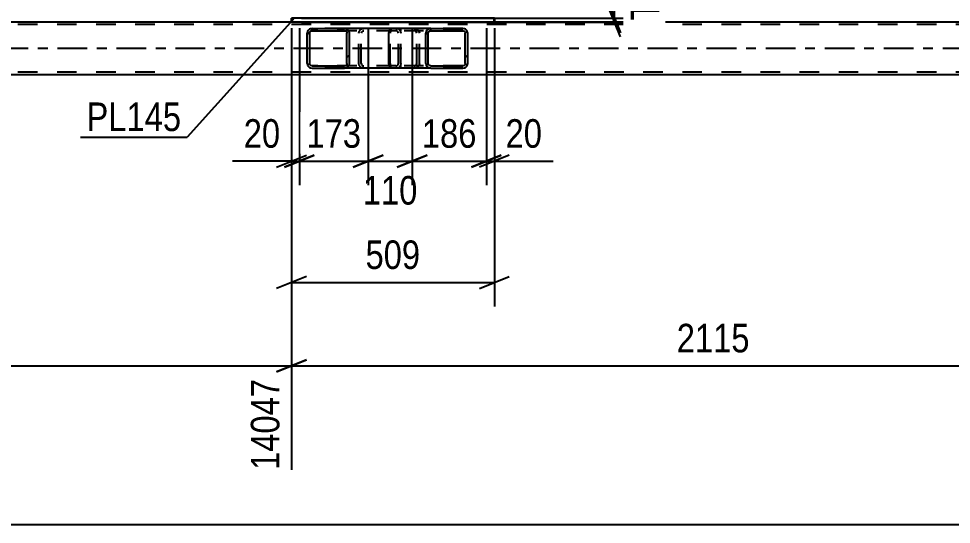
# Model space of a CAD drawing. Header units: millimetres. Extents: x -836 to 353, y -855 to -14.
# Drawn here: x -268.9 to -175.3, y -585 to -534.3 of the extents above; entities that cross this region are included whole.
import ezdxf

# ---------------------------------------------------------------- set-up
doc = ezdxf.new("R2010")
doc.units = ezdxf.units.MM
doc.linetypes.add('DXK_LINE_DOT2', pattern=[3.9198, 1.9599, -1.9599])
doc.linetypes.add('DXK_LINE_DOT3', pattern=[5.9187, 2.979, -0.9799, 0.9799, -0.9799])
doc.styles.add('Arial Narrow', font='ARIALN.TTF', dxfattribs={"height": 0.2})

# ---------------------------------------------------------------- blocks, each defined once
blk = doc.blocks.new('Part-570393895-8493 - 8355')
at = {"linetype": 'Continuous'}
h = blk.add_hatch(dxfattribs=at)
h.set_pattern_fill('', scale=0.7, style=0, pattern_type=0)
h.set_pattern_definition([(45, (-239.8718, -539.007), (-1.57154, 1.57154), [])])
h.paths.add_polyline_path([(-239.91, -538.823), (-239.872, -539.007), (-239.762, -539.163), (-239.597, -539.267), (-239.403, -539.303), (-236.188, -539.303), (-235.993, -539.267), (-235.829, -539.163), (-235.719, -539.007), (-235.68, -538.823), (-235.68, -535.783), (-235.719, -535.6), (-235.829, -535.444), (-235.993, -535.34), (-236.188, -535.303), (-239.403, -535.303), (-239.597, -535.34), (-239.762, -535.444), (-239.872, -535.6), (-239.91, -535.783)])
h.paths.add_polyline_path([(-239.637, -535.691), (-239.582, -535.614), (-239.5, -535.562), (-239.403, -535.543), (-236.188, -535.543), (-236.091, -535.562), (-236.008, -535.614), (-235.953, -535.691), (-235.934, -535.783), (-235.934, -538.823), (-235.953, -538.915), (-236.008, -538.993), (-236.091, -539.045), (-236.188, -539.063), (-239.403, -539.063), (-239.5, -539.045), (-239.582, -538.993), (-239.637, -538.915), (-239.657, -538.823), (-239.657, -535.783)])
at = {"color": 2, "linetype": 'Continuous'}
for p, q in [((-239.872, -535.6), (-239.91, -535.783)), ((-239.91, -538.823), (-239.91, -535.783)), ((-239.657, -535.783), (-239.637, -535.691)), ((-239.657, -538.823), (-239.657, -535.783)), ((-239.637, -535.691), (-239.582, -535.614)), ((-239.403, -535.303), (-239.597, -535.34)), ((-239.582, -535.614), (-239.5, -535.562)), ((-239.5, -535.562), (-239.403, -535.543)), ((-239.403, -535.303), (-236.188, -535.303)), ((-239.403, -535.543), (-236.188, -535.543)), ((-231.469, -535.303), (-236.188, -535.303)), ((-235.993, -535.34), (-236.188, -535.303)), ((-236.188, -535.543), (-236.091, -535.562)), ((-236.091, -535.562), (-236.008, -535.614)), ((-236.008, -535.614), (-235.953, -535.691)), ((-235.953, -535.691), (-235.934, -535.783)), ((-235.934, -538.823), (-235.934, -535.783)), ((-235.68, -535.783), (-235.719, -535.6)), ((-235.68, -538.823), (-235.68, -535.783)), ((-239.91, -538.823), (-239.872, -539.007)), ((-239.637, -538.915), (-239.657, -538.823)), ((-239.582, -538.993), (-239.637, -538.915)), ((-239.597, -539.267), (-239.403, -539.303)), ((-239.5, -539.045), (-239.582, -538.993)), ((-239.403, -539.063), (-239.5, -539.045)), ((-239.403, -539.063), (-236.188, -539.063)), ((-239.403, -539.303), (-236.188, -539.303)), ((-236.091, -539.045), (-236.188, -539.063)), ((-236.188, -539.303), (-235.993, -539.267)), ((-231.469, -539.303), (-236.188, -539.303)), ((-236.008, -538.993), (-236.091, -539.045)), ((-235.953, -538.915), (-236.008, -538.993)), ((-235.934, -538.823), (-235.953, -538.915)), ((-235.719, -539.007), (-235.68, -538.823))]:
    blk.add_line(p, q, dxfattribs=at)
at = {"color": 7, "linetype": 'DXK_LINE_DOT2'}
for p, q in [((-236.188, -535.303), (-239.403, -535.303)), ((-231.018, -535.543), (-239.403, -535.543)), ((-234.741, -535.783), (-234.703, -535.6)), ((-234.741, -538.823), (-234.741, -535.783)), ((-234.468, -535.691), (-234.487, -535.783)), ((-234.487, -538.823), (-234.487, -535.783)), ((-234.413, -535.614), (-234.468, -535.691)), ((-234.428, -535.34), (-234.234, -535.303)), ((-234.413, -535.614), (-234.391, -535.6)), ((-234.391, -535.6), (-234.331, -535.562)), ((-234.331, -535.562), (-234.234, -535.543)), ((-231.018, -535.303), (-231.469, -535.303)), ((-231.018, -535.303), (-230.824, -535.34)), ((-230.921, -535.562), (-231.018, -535.543)), ((-230.839, -535.614), (-230.921, -535.562)), ((-230.784, -535.691), (-230.839, -535.614)), ((-230.765, -535.783), (-230.784, -535.691)), ((-230.765, -538.823), (-230.765, -535.783)), ((-230.549, -535.6), (-230.511, -535.783)), ((-230.511, -538.823), (-230.511, -535.783)), ((-231.018, -539.063), (-239.403, -539.063)), ((-236.188, -539.303), (-239.403, -539.303)), ((-234.703, -539.007), (-234.741, -538.823)), ((-234.487, -538.823), (-234.468, -538.915)), ((-234.468, -538.915), (-234.413, -538.993)), ((-234.234, -539.303), (-234.428, -539.267)), ((-234.413, -538.993), (-234.391, -539.007)), ((-234.391, -539.007), (-234.331, -539.045)), ((-234.331, -539.045), (-234.234, -539.063)), ((-231.018, -539.303), (-231.469, -539.303)), ((-231.018, -539.063), (-230.921, -539.045)), ((-230.824, -539.267), (-231.018, -539.303)), ((-230.921, -539.045), (-230.839, -538.993)), ((-230.839, -538.993), (-230.784, -538.915)), ((-230.784, -538.915), (-230.765, -538.823)), ((-230.511, -538.823), (-230.549, -539.007))]:
    blk.add_line(p, q, dxfattribs=at)
at = {"color": 2, "linetype": 'Continuous'}
for centre, start, end in [((-239.42, -535.802), 110.9282, 155.86474), ((-236.17, -535.802), 24.13526, 69.0718), ((-239.42, -538.805), 204.13526, 249.0718), ((-236.17, -538.805), 290.9282, 335.86474)]:
    blk.add_arc(centre, 0.495, start, end, dxfattribs=at)
at = {"color": 7, "linetype": 'DXK_LINE_DOT2'}
for centre, start, end in [((-234.251, -535.802), 110.92821, 155.86474), ((-231.001, -535.802), 24.13526, 69.07179), ((-234.251, -538.805), 204.13526, 249.07179), ((-231.001, -538.805), 290.92821, 335.86474)]:
    blk.add_arc(centre, 0.495, start, end, dxfattribs=at)
blk = doc.blocks.new('Part-570393895-8832 - 8355')
at = {"color": 2, "linetype": 'Continuous'}
for p, q in [((-221.147, -534.263), (-241.502, -534.263)), ((-241.502, -534.663), (-241.502, -534.263)), ((-241.502, -534.263), (-241.502, -534.663)), ((-221.147, -534.663), (-241.502, -534.663)), ((-221.147, -534.263), (-221.147, -534.663))]:
    blk.add_line(p, q, dxfattribs=at)
at = {"color": 7, "linetype": 'DXK_LINE_DOT2'}
for p, q in [((-241.502, -534.263), (-241.502, -534.263)), ((-241.502, -534.263), (-241.502, -534.263)), ((-241.502, -534.663), (-241.502, -534.663)), ((-241.502, -534.663), (-241.502, -534.663)), ((-221.148, -534.663), (-221.148, -534.263)), ((-221.148, -534.263), (-221.147, -534.263)), ((-221.147, -534.663), (-221.148, -534.663))]:
    blk.add_line(p, q, dxfattribs=at)
blk = doc.blocks.new('Part-570393895-8798 - 8355')
at = {"color": 7, "linetype": 'DXK_LINE_DOT2'}
for p, q in [((-125.85, -534.903), (-803.373, -534.903)), ((-221.147, -534.663), (-241.502, -534.663)), ((-125.85, -539.703), (-803.373, -539.703))]:
    blk.add_line(p, q, dxfattribs=at)
at = {"color": 2, "linetype": 'Continuous'}
for p, q in [((-241.502, -534.663), (-305.755, -534.663)), ((-156.893, -534.663), (-221.147, -534.663)), ((-125.85, -539.943), (-803.373, -539.943))]:
    blk.add_line(p, q, dxfattribs=at)
at = {"color": 7, "linetype": 'DXK_LINE_DOT3'}
blk.add_line((-125.85, -537.303), (-803.373, -537.303), dxfattribs=at)
blk = doc.blocks.new('Part-570393895-8939 - 8355')
at = {"linetype": 'Continuous'}
h = blk.add_hatch(dxfattribs=at)
h.set_pattern_fill('', scale=0.7, style=0, pattern_type=0)
h.set_pattern_definition([(45, (-227.983, -539.007), (-1.57154, 1.57154), [])])
h.paths.add_polyline_path([(-228.021, -538.823), (-227.983, -539.007), (-227.874, -539.163), (-227.71, -539.267), (-227.517, -539.303), (-224.322, -539.303), (-224.129, -539.267), (-223.966, -539.163), (-223.856, -539.007), (-223.818, -538.823), (-223.818, -535.783), (-223.856, -535.6), (-223.966, -535.444), (-224.129, -535.34), (-224.322, -535.303), (-227.517, -535.303), (-227.71, -535.34), (-227.874, -535.444), (-227.983, -535.6), (-228.021, -535.783)])
h.paths.add_polyline_path([(-227.75, -535.691), (-227.695, -535.614), (-227.614, -535.562), (-227.517, -535.543), (-224.322, -535.543), (-224.226, -535.562), (-224.144, -535.614), (-224.089, -535.691), (-224.07, -535.783), (-224.07, -538.823), (-224.089, -538.915), (-224.144, -538.993), (-224.226, -539.045), (-224.322, -539.063), (-227.517, -539.063), (-227.614, -539.045), (-227.695, -538.993), (-227.75, -538.915), (-227.769, -538.823), (-227.769, -535.783)])
at = {"color": 2, "linetype": 'Continuous'}
for p, q in [((-231.729, -535.783), (-231.709, -535.6)), ((-231.729, -538.823), (-231.729, -535.783)), ((-231.709, -535.6), (-231.653, -535.444)), ((-231.653, -535.444), (-231.569, -535.34)), ((-231.569, -535.34), (-231.469, -535.303)), ((-227.517, -535.303), (-231.469, -535.303)), ((-227.983, -535.6), (-228.021, -535.783)), ((-228.021, -538.823), (-228.021, -535.783)), ((-227.769, -535.783), (-227.75, -535.691)), ((-227.769, -538.823), (-227.769, -535.783)), ((-227.75, -535.691), (-227.695, -535.614)), ((-227.517, -535.303), (-227.71, -535.34)), ((-227.695, -535.614), (-227.614, -535.562)), ((-227.614, -535.562), (-227.517, -535.543)), ((-227.517, -535.303), (-224.322, -535.303)), ((-227.517, -535.543), (-224.322, -535.543)), ((-224.129, -535.34), (-224.322, -535.303)), ((-224.322, -535.543), (-224.226, -535.562)), ((-224.226, -535.562), (-224.144, -535.614)), ((-224.144, -535.614), (-224.089, -535.691)), ((-224.089, -535.691), (-224.07, -535.783)), ((-224.07, -538.823), (-224.07, -535.783)), ((-223.818, -535.783), (-223.856, -535.6)), ((-223.818, -538.823), (-223.818, -535.783)), ((-231.709, -539.007), (-231.729, -538.823)), ((-231.653, -539.163), (-231.709, -539.007)), ((-231.569, -539.267), (-231.653, -539.163)), ((-231.469, -539.303), (-231.569, -539.267)), ((-227.517, -539.303), (-231.469, -539.303)), ((-228.021, -538.823), (-227.983, -539.007)), ((-227.75, -538.915), (-227.769, -538.823)), ((-227.695, -538.993), (-227.75, -538.915)), ((-227.71, -539.267), (-227.517, -539.303)), ((-227.614, -539.045), (-227.695, -538.993)), ((-227.517, -539.063), (-227.614, -539.045)), ((-227.517, -539.063), (-224.322, -539.063)), ((-227.517, -539.303), (-224.322, -539.303)), ((-224.226, -539.045), (-224.322, -539.063)), ((-224.322, -539.303), (-224.129, -539.267)), ((-224.144, -538.993), (-224.226, -539.045)), ((-224.089, -538.915), (-224.144, -538.993)), ((-224.07, -538.823), (-224.089, -538.915)), ((-223.856, -539.007), (-223.818, -538.823))]:
    blk.add_line(p, q, dxfattribs=at)
at = {"color": 7, "linetype": 'DXK_LINE_DOT2'}
for p, q in [((-231.589, -535.691), (-231.599, -535.783)), ((-231.599, -538.823), (-231.599, -535.783)), ((-231.561, -535.614), (-231.589, -535.691)), ((-231.519, -535.562), (-231.561, -535.614)), ((-231.469, -535.543), (-231.519, -535.562)), ((-224.322, -535.543), (-231.469, -535.543)), ((-230.511, -535.543), (-230.511, -535.303)), ((-229.173, -535.303), (-228.98, -535.34)), ((-229.077, -535.562), (-229.173, -535.543)), ((-228.995, -535.614), (-229.077, -535.562)), ((-228.94, -535.691), (-228.995, -535.614)), ((-228.921, -535.783), (-228.94, -535.691)), ((-228.921, -538.823), (-228.921, -535.783)), ((-228.707, -535.6), (-228.669, -535.783)), ((-228.669, -538.823), (-228.669, -535.783)), ((-224.322, -535.303), (-227.517, -535.303)), ((-231.599, -538.823), (-231.589, -538.915)), ((-231.589, -538.915), (-231.561, -538.993)), ((-231.561, -538.993), (-231.519, -539.045)), ((-231.519, -539.045), (-231.469, -539.063)), ((-224.322, -539.063), (-231.469, -539.063)), ((-230.511, -539.303), (-230.511, -539.063)), ((-229.173, -539.063), (-229.077, -539.045)), ((-228.98, -539.267), (-229.173, -539.303)), ((-229.077, -539.045), (-228.995, -538.993)), ((-228.995, -538.993), (-228.94, -538.915)), ((-228.94, -538.915), (-228.921, -538.823)), ((-228.669, -538.823), (-228.707, -539.007)), ((-224.322, -539.303), (-227.517, -539.303))]:
    blk.add_line(p, q, dxfattribs=at)
for centre, start, end in [((-229.158, -535.8), 23.94647, 68.89659), ((-229.158, -538.807), 291.10341, 336.05353)]:
    blk.add_arc(centre, 0.493, start, end, dxfattribs=at)
at = {"color": 2, "linetype": 'Continuous'}
for centre, start, end in [((-227.533, -535.8), 111.10341, 156.05354), ((-224.307, -535.8), 23.94646, 68.89659), ((-227.533, -538.807), 203.94646, 248.89659), ((-224.307, -538.807), 291.10341, 336.05354)]:
    blk.add_arc(centre, 0.493, start, end, dxfattribs=at)
blk = doc.blocks.new('StraightDimension-570393895-9290 - 8355')
at = {"color": 7, "linetype": 'Continuous'}
for p, q in [((-241.502, -535.263), (-241.502, -551.02)), ((-240.702, -535.263), (-240.702, -551.02)), ((-243.002, -549.22), (-240.002, -548.02)), ((-239.202, -548.02), (-242.202, -549.22)), ((-241.502, -548.62), (-247.408, -548.62)), ((-241.502, -548.62), (-247.408, -548.62)), ((-241.502, -548.62), (-240.702, -548.62))]:
    blk.add_line(p, q, dxfattribs=at)
at = {"color": 0}
blk.add_wipeout([(-242.027, -547.87), (-242.027, -543.67), (-246.883, -543.67), (-246.883, -547.87)], dxfattribs=at)
at = {"color": 3, "style": 'Arial Narrow'}
blk.add_text('20', height=2.8633, dxfattribs=at).set_placement((-246.283, -547.27))
blk = doc.blocks.new('StraightDimension-570393895-9003 - 8355')
at = {"color": 7, "linetype": 'Continuous'}
blk.add_line((-804.013, -585.031), (-104.585, -585.031), dxfattribs=at)
blk = doc.blocks.new('StraightDimension-570393895-9309 - 8355')
at = {"color": 7, "linetype": 'Continuous'}
for p, q in [((-221.948, -535.263), (-221.948, -551.02)), ((-221.147, -535.263), (-221.147, -551.02)), ((-223.448, -549.22), (-220.448, -548.02)), ((-219.647, -548.02), (-222.647, -549.22)), ((-221.948, -548.62), (-221.147, -548.62)), ((-221.147, -548.62), (-215.241, -548.62)), ((-221.147, -548.62), (-215.241, -548.62))]:
    blk.add_line(p, q, dxfattribs=at)
at = {"color": 0}
blk.add_wipeout([(-215.766, -547.87), (-215.766, -543.67), (-220.622, -543.67), (-220.622, -547.87)], dxfattribs=at)
at = {"color": 3, "style": 'Arial Narrow'}
blk.add_text('20', height=2.8633, dxfattribs=at).set_placement((-220.022, -547.27))
blk = doc.blocks.new('StraightDimension-570393895-9212 - 8355')
at = {"color": 7, "linetype": 'Continuous'}
for p, q in [((-241.502, -535.663), (-241.502, -579.579)), ((-156.893, -535.663), (-156.893, -579.579)), ((-240.002, -568.538), (-243.002, -569.738)), ((-158.393, -569.738), (-155.393, -568.538)), ((-241.502, -569.138), (-156.893, -569.138))]:
    blk.add_line(p, q, dxfattribs=at)
at = {"color": 0}
blk.add_wipeout([(-194.941, -568.388), (-194.941, -564.188), (-203.454, -564.188), (-203.454, -568.388)], dxfattribs=at)
at = {"color": 3, "style": 'Arial Narrow'}
blk.add_text('2115', height=2.8633, dxfattribs=at).set_placement((-202.854, -567.788))
at = {"color": 0, "linetype": 'Continuous'}
blk.add_wipeout([(-157.494, -569.838), (-161.694, -569.838), (-161.693, -580.179), (-157.493, -580.179)], dxfattribs=at)
at = {"color": 3, "linetype": 'Continuous', "style": 'Arial Narrow'}
blk.add_text('16162', height=2.8633, rotation=90.00021, dxfattribs=at).set_placement((-158.093, -579.579))
blk = doc.blocks.new('StraightDimension-570393895-9220 - 8355')
at = {"color": 7, "linetype": 'Continuous'}
for p, q in [((-326.11, -535.663), (-326.11, -579.579)), ((-241.502, -535.663), (-241.502, -579.579)), ((-324.61, -568.538), (-327.61, -569.738)), ((-243.002, -569.738), (-240.002, -568.538)), ((-326.11, -569.138), (-241.502, -569.138))]:
    blk.add_line(p, q, dxfattribs=at)
at = {"color": 0}
blk.add_wipeout([(-279.549, -568.388), (-279.549, -564.188), (-288.062, -564.188), (-288.062, -568.388)], dxfattribs=at)
at = {"color": 3, "style": 'Arial Narrow'}
blk.add_text('2115', height=2.8633, dxfattribs=at).set_placement((-287.462, -567.788))
at = {"color": 0, "linetype": 'Continuous'}
blk.add_wipeout([(-242.102, -569.838), (-246.302, -569.838), (-246.302, -580.179), (-242.102, -580.179)], dxfattribs=at)
at = {"color": 3, "linetype": 'Continuous', "style": 'Arial Narrow'}
blk.add_text('14047', height=2.8633, rotation=90.00021, dxfattribs=at).set_placement((-242.702, -579.579))
blk = doc.blocks.new('StraightDimension-570393895-9279 - 8355')
at = {"color": 7, "linetype": 'Continuous'}
for p, q in [((-241.502, -535.263), (-241.502, -563.177)), ((-221.147, -535.263), (-221.147, -563.177)), ((-240.002, -560.177), (-243.002, -561.377)), ((-222.647, -561.377), (-219.647, -560.177)), ((-241.502, -560.777), (-221.147, -560.777))]:
    blk.add_line(p, q, dxfattribs=at)
at = {"color": 0}
blk.add_wipeout([(-227.982, -560.027), (-227.982, -555.827), (-234.667, -555.827), (-234.667, -560.027)], dxfattribs=at)
at = {"color": 3, "style": 'Arial Narrow'}
blk.add_text('509', height=2.8633, dxfattribs=at).set_placement((-234.067, -559.427))
blk = doc.blocks.new('StraightDimension-570393895-9299 - 8355')
at = {"color": 7, "linetype": 'Continuous'}
for p, q in [((-233.799, -535.263), (-233.799, -551.47)), ((-229.399, -535.263), (-229.399, -551.47)), ((-235.299, -549.22), (-232.299, -548.02)), ((-227.899, -548.02), (-230.899, -549.22)), ((-233.799, -548.62), (-229.399, -548.62))]:
    blk.add_line(p, q, dxfattribs=at)
at = {"color": 0}
blk.add_wipeout([(-228.257, -553.57), (-228.257, -549.37), (-234.941, -549.37), (-234.941, -553.57)], dxfattribs=at)
at = {"color": 3, "style": 'Arial Narrow'}
blk.add_text('110', height=2.8633, dxfattribs=at).set_placement((-234.341, -552.97))
blk = doc.blocks.new('StraightDimension-570393895-9317 - 8355')
at = {"color": 7, "linetype": 'Continuous'}
for p, q in [((-229.399, -535.263), (-229.399, -551.02)), ((-221.948, -535.263), (-221.948, -551.02)), ((-230.899, -549.22), (-227.899, -548.02)), ((-220.448, -548.02), (-223.448, -549.22)), ((-229.399, -548.62), (-221.948, -548.62))]:
    blk.add_line(p, q, dxfattribs=at)
at = {"color": 0}
blk.add_wipeout([(-222.331, -547.87), (-222.331, -543.67), (-229.016, -543.67), (-229.016, -547.87)], dxfattribs=at)
at = {"color": 3, "style": 'Arial Narrow'}
blk.add_text('186', height=2.8633, dxfattribs=at).set_placement((-228.416, -547.27))
blk = doc.blocks.new('StraightDimension-570393895-9325 - 8355')
at = {"color": 7, "linetype": 'Continuous'}
for p, q in [((-240.702, -535.263), (-240.702, -551.02)), ((-233.799, -535.263), (-233.799, -551.02)), ((-242.202, -549.22), (-239.202, -548.02)), ((-232.299, -548.02), (-235.299, -549.22)), ((-240.702, -548.62), (-233.799, -548.62))]:
    blk.add_line(p, q, dxfattribs=at)
at = {"color": 0}
blk.add_wipeout([(-233.908, -547.87), (-233.908, -543.67), (-240.593, -543.67), (-240.593, -547.87)], dxfattribs=at)
at = {"color": 3, "style": 'Arial Narrow'}
blk.add_text('173', height=2.8633, dxfattribs=at).set_placement((-239.993, -547.27))
blk = doc.blocks.new('StraightDimension-570393895-9348 - 8355')
at = {"color": 7, "linetype": 'Continuous'}
for p, q in [((-209.106, -534.263), (-209.106, -528.357)), ((-209.106, -534.263), (-209.106, -528.357)), ((-209.706, -532.763), (-208.506, -535.763)), ((-208.506, -536.163), (-209.706, -533.163)), ((-240.502, -534.263), (-206.706, -534.263)), ((-240.502, -534.663), (-206.706, -534.663)), ((-209.106, -534.663), (-209.106, -534.263))]:
    blk.add_line(p, q, dxfattribs=at)
at = {"color": 0, "linetype": 'Continuous'}
blk.add_wipeout([(-204.006, -527.515), (-208.206, -527.515), (-208.206, -535.105), (-204.006, -535.105)], dxfattribs=at)
at = {"color": 0}
blk.add_wipeout([(-209.856, -528.882), (-214.056, -528.882), (-214.056, -533.738), (-209.856, -533.738)], dxfattribs=at)
at = {"color": 3, "linetype": 'Continuous', "style": 'Arial Narrow'}
blk.add_text('TYP', height=2.8633, rotation=90.00021, dxfattribs=at).set_placement((-204.606, -534.505))
at = {"color": 3, "style": 'Arial Narrow'}
blk.add_text('10', height=2.8633, rotation=90.00021, dxfattribs=at).set_placement((-210.456, -533.138))
blk = doc.blocks.new('Mark-570393895-8828 - 8355')
at = {"color": 30, "linetype": 'Continuous'}
for p in [(-241.278, -534.388), (-262.652, -546.196)]:
    blk.add_line(p, (-251.948, -546.196), dxfattribs=at)
at = {"color": 0}
blk.add_wipeout([(-252.548, -545.596), (-252.548, -542.596), (-262.052, -542.596), (-262.052, -545.596)], dxfattribs=at)
blk.add_wipeout([(-252.548, -545.596), (-252.548, -542.596), (-262.052, -542.596), (-262.052, -545.596)], dxfattribs=at)
at = {"color": 3, "style": 'Arial Narrow'}
blk.add_text('PL145', height=2.8633, dxfattribs=at).set_placement((-262.052, -545.596))

msp = doc.modelspace()

# ---------------------------------------------------------------- block references
for name in ['Part-570393895-8798 - 8355', 'Part-570393895-8832 - 8355', 'Part-570393895-8493 - 8355', 'Part-570393895-8939 - 8355']:
    msp.add_blockref(name, (0, 0))

# ---------------------------------------------------------------- next in the draw order: block references
msp.add_blockref('StraightDimension-570393895-9290 - 8355', (0, 0))

# ---------------------------------------------------------------- next in the draw order: block references
msp.add_blockref('StraightDimension-570393895-9003 - 8355', (0, 0))

# ---------------------------------------------------------------- next in the draw order: block references
msp.add_blockref('StraightDimension-570393895-9309 - 8355', (0, 0))

# ---------------------------------------------------------------- next in the draw order: block references
msp.add_blockref('StraightDimension-570393895-9212 - 8355', (0, 0))

# ---------------------------------------------------------------- next in the draw order: block references
msp.add_blockref('StraightDimension-570393895-9220 - 8355', (0, 0))

# ---------------------------------------------------------------- next in the draw order: block references
msp.add_blockref('StraightDimension-570393895-9279 - 8355', (0, 0))

# ---------------------------------------------------------------- next in the draw order: block references
msp.add_blockref('StraightDimension-570393895-9299 - 8355', (0, 0))

# ---------------------------------------------------------------- next in the draw order: block references
for name in ['StraightDimension-570393895-9325 - 8355', 'StraightDimension-570393895-9317 - 8355']:
    msp.add_blockref(name, (0, 0))

# ---------------------------------------------------------------- next in the draw order: block references
for name in ['StraightDimension-570393895-9348 - 8355', 'Mark-570393895-8828 - 8355']:
    msp.add_blockref(name, (0, 0))

doc.saveas('drawing.dxf')
